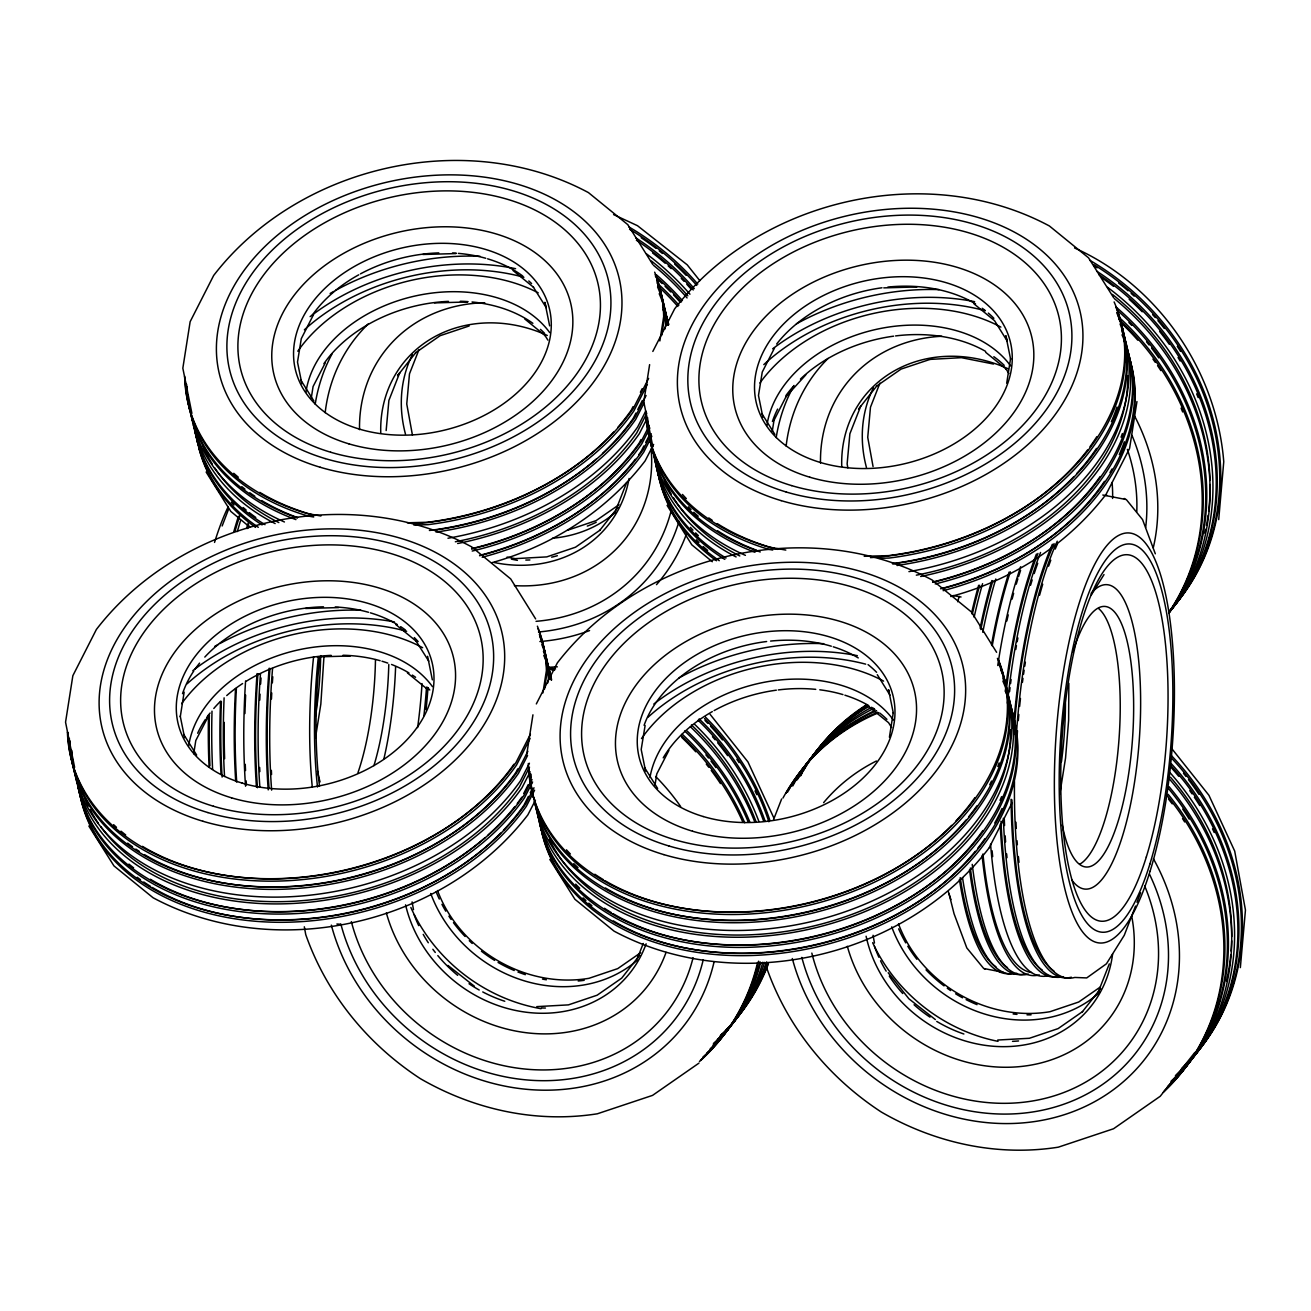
<?xml version="1.0" encoding="UTF-8"?>
<svg xmlns="http://www.w3.org/2000/svg" width="1311" height="1311" viewBox="0 0 1311 1311"><rect width="100%" height="100%" fill="white"/><g stroke="black" fill="none" stroke-linecap="round" stroke-linejoin="round"><path stroke-width="1.5" d="M323.964 656.631L320.834 704.089L315.443 738.044M1068.842 683.326L1068.629 720.28L1065.548 758.02L1059.829 793.974M1218.706 519.631L1223.753 461.734C1216.559 370.751 1158.088 285.257 1074.561 247.976M1240.353 967.616L1245.45 910.063L1234.7 851.101L1208.939 795.318L1171.1 747.778M180.279 716.74L184.146 692.126M193.717 753.776L195.798 740.518L207.925 717.019M311.297 397.889L313.083 386.532L325.21 363.016M526.53 755.595L532.938 714.823M542.901 692.929L546.392 670.691A242.814 173.871 -13.5 0 0 537.379 626.183M544.442 689.275L546.982 673.1A242.814 173.871 -13.5 0 0 537.969 628.608M547.736 682.965L548.375 678.918A242.814 173.871 -13.5 0 0 539.362 634.409M643.816 401.592L649.617 364.638M659.859 340.942L663.677 316.688A242.814 173.871 -13.5 0 0 654.664 272.18M661.711 335.288L664.267 319.114A242.814 173.871 -13.5 0 0 655.254 274.605M665.021 328.963L665.66 324.915A242.814 173.871 -13.5 0 0 656.647 280.423M645.11 725.507L641.194 749.482L645.569 771.065M654.992 785.273L656.778 773.916L668.905 750.4M772.277 431.27L774.064 419.913M889.415 737.208L893.283 712.594M1006.701 383.222L1010.568 358.591M1129.64 448.051L1136.948 401.543M222.149 525.973L228.491 509.405M1135.506 906.065L1124.297 935.251L1106.418 963.814L1086.721 977.924L1074.774 977.449A242.814 68.942 -85.9 0 1 1014.468 781.454M1136.965 902.247L1140.619 892.725M399.789 372.635L388.892 400.429L386.155 430.549M418.93 349.758L409.491 373.832L406.754 403.968L412.441 435.121M615.777 510.29L626.674 482.514M637.425 958.292L643.242 943.461M860.77 406.017L849.872 433.81L847.135 463.93L847.84 467.83M879.91 383.14L870.471 407.229L867.735 437.35L873.06 466.552M773.556 819.604L781.635 798.989M1098.405 991.673L1109.303 963.88M313.542 314.607L301.284 338.68L297.499 362.098L301.874 383.681M652.829 351.446L674.657 308.839C759.135 199.125 926.664 160.171 1049.406 225.984L1088.54 257.841L1113.645 297.712M633.049 406.639L631.214 410.245A239.798 171.708 -13.5 0 1 617.776 427.452M640.391 392.251L642.226 388.646M648.617 378.42L633.229 408.59A242.814 173.871 -13.5 0 1 427.435 522.253L407.262 522.794M647.388 384.385L633.819 411.015A242.814 173.871 -13.5 0 1 428.025 524.662L413.899 525.055M635.95 413.063L633.197 418.471A239.798 171.708 -13.5 0 1 602.503 453.491M637.785 409.474L642.374 400.478M646.077 395.529L635.212 416.816A242.814 173.871 -13.5 0 1 429.418 530.48M643.93 403.264L635.786 419.241A242.814 173.871 -13.5 0 1 436.022 532.086M645.799 411.015L637.654 426.993A242.814 173.871 -13.5 0 1 447.969 538.247M646.798 413.194L636.704 432.991A239.798 171.708 -13.5 0 1 455.343 541.771M647.437 417.783L639.293 433.761A242.814 173.871 -13.5 0 1 457.67 543.508M640.981 439.562L639.145 443.151A239.798 171.708 -13.5 0 1 471.714 548.948M649.306 425.534L641.161 441.512A242.814 173.871 -13.5 0 1 471.616 548.621M649.879 427.96L641.735 443.921A242.814 173.871 -13.5 0 1 472.206 551.046M643.881 445.986L641.128 451.377A239.798 171.708 -13.5 0 1 638.867 454.54M645.717 442.381L649.387 435.186M651.288 433.761L643.144 449.739A242.814 173.871 -13.5 0 1 479.597 555.372M651.862 436.186L643.717 452.164A242.814 173.871 -13.5 0 1 482.186 557.273M653.632 444.396L645.127 460.898C606.977 510.7 551.964 546.015 491.789 562.714M536.33 703.925L557.372 662.842C641.849 553.111 809.379 514.174 932.121 579.986L971.254 611.844M530.431 734.193L515.944 762.592A242.814 173.871 -13.5 0 1 249.352 878.026A242.814 173.871 -13.5 0 1 67.402 732.079M530.103 738.388L516.534 765.018A242.814 173.871 -13.5 0 1 248.631 880.369A242.814 173.871 -13.5 0 1 67.926 732.521M517.747 768.869L515.911 772.474A239.798 171.708 -13.5 0 1 144.456 854.592M527.874 751.301L517.927 770.819A242.814 173.871 -13.5 0 1 250.024 886.17A242.814 173.871 -13.5 0 1 69.336 738.322M527.563 755.497L518.517 773.244A242.814 173.871 -13.5 0 1 250.614 888.596A242.814 173.871 -13.5 0 1 69.909 740.748M529.431 763.231L520.369 780.979A242.814 173.871 -13.5 0 1 267.116 897.035A242.814 173.871 -13.5 0 1 74.055 770.212M529.513 767.197L519.418 786.993A239.798 171.708 -13.5 0 1 306.774 900.264A239.798 171.708 -13.5 0 1 100.734 826.684M530.152 771.786L522.007 787.764A242.814 173.871 -13.5 0 1 267.395 903.787A242.814 173.871 -13.5 0 1 75.333 775.03M523.695 793.548L528.284 784.552M532.02 779.537L523.876 795.498A242.814 173.871 -13.5 0 1 271.967 911.587A242.814 173.871 -13.5 0 1 77.955 786.682M532.594 781.946L524.449 797.924A242.814 173.871 -13.5 0 1 271.197 913.98A242.814 173.871 -13.5 0 1 78.136 787.157M528.431 796.383L523.843 805.38A239.798 171.708 -13.5 0 1 503.506 830.174M530.267 792.778L532.102 789.189M534.003 787.764L525.858 803.741A242.814 173.871 -13.5 0 1 268.558 919.667A242.814 173.871 -13.5 0 1 78.545 787.075M534.577 790.189L526.432 806.15A242.814 173.871 -13.5 0 1 274.523 922.239A242.814 173.871 -13.5 0 1 80.512 797.334M535.445 800.185L527.841 814.901C443.347 924.616 275.834 963.552 153.076 897.756L113.959 865.899L88.853 826.028M774.522 348.005L762.248 372.078L758.479 395.496L762.855 417.062M773.916 420.47L786.174 396.397M1129.492 448.608L1106.091 494.296C1067.515 544.507 1011.797 580.38 950.77 596.538M989.1 847.906L1012.207 802.611M1091.162 595.128L1104.009 574.579M399.609 373.029L397.544 375.683L415.866 352.495M599.701 530.431L618.022 507.242M858.525 409.081L876.846 385.876M639.67 955.227L621.693 978.153L597.144 995.196L568.417 1004.882L536.74 1006.635M1082.329 1011.813L1100.65 988.609M1194.878 1052.405L1160.235 1096.275L1113.547 1128.755L1058.305 1147.174C996.95 1156.81 934.809 1142.946 881.32 1112.039C828.601 1077.626 787.682 1027.562 766.722 968.01M785.895 396.791L805.79 374.88M988.822 848.283C904.328 958.013 736.798 996.95 614.056 931.138L574.923 899.28L549.817 859.41M415.538 352.774L440.07 335.714L469.141 325.98M619.005 504.719L596.095 520.631L567.368 530.316M600.028 530.152L575.496 547.211L546.769 556.896L515.092 558.65L507.078 557.06M876.518 386.155L901.05 369.096L930.105 359.378M640.653 952.704L617.743 968.616L589.016 978.301C526.137 988.936 459.653 950.18 437.513 890.513M698.91 1063.155L652.567 1095.373L597.341 1113.793C535.97 1123.429 473.828 1109.565 420.339 1078.642C367.621 1044.228 326.701 994.18 305.742 934.612L304.316 926.795M1099.995 987.232L1078.724 1002.014L1049.996 1011.699C987.117 1022.334 920.633 983.561 898.494 923.911M1082.657 1011.535L1058.124 1028.594L1029.397 1038.279L997.72 1040.033M929.778 359.411L961.455 357.674L993.525 364.032M547.113 667.381L557.322 666.824M422.814 254.481L455.884 253.58M883.794 287.879L916.864 286.962M434.482 302.89L467.535 301.989M864.211 556.29L888.416 555.635A242.814 173.871 -13.5 0 0 1114.121 301.94M878.911 558.322L888.989 558.06A242.814 173.871 -13.5 0 0 1116.218 307.987M305.529 608.484L338.599 607.583M317.196 656.893L350.25 655.992M1102.797 495.017L1126.313 499.573L1142.553 519.598L1155.319 553.799M336.878 924.009L340.286 924.255M785.813 550.079L768.213 546.933A242.814 173.871 -13.5 0 1 645.651 411.474M772.703 550.046L768.787 549.342A242.814 173.871 -13.5 0 1 646.192 411.916M320.933 515.993L307.233 513.535A242.814 173.871 -13.5 0 1 184.638 376.11M313.69 517.009L307.823 515.96A242.814 173.871 -13.5 0 1 185.212 378.518M948.951 893.512L954.047 913.734L966.813 947.935L983.692 968.485L1003.144 972.27M1106.205 495.263L1107.09 495.427M1124.002 498.524L1124.887 498.688M984.479 968.829L985.348 968.993M547.719 667.479L555.569 669.052M546.687 668.807L554.553 670.38M471.157 546.605C348.415 480.793 180.885 519.73 96.391 629.444L72.859 675.689L65.55 722.197L74.612 767.345M613.581 214.594L637.474 225.689L687.21 264.822L699.828 280.669M935.366 1019.597L908.933 998.818L888.17 972.713M447.952 965.42L474.385 986.216M974.024 303.89L994.574 320.703L1007.258 341.139L1005.848 335.698L1010.617 359.23M985.692 352.298L1006.242 369.112M627.559 224.46L588.442 192.602C465.684 126.79 298.171 165.727 213.677 275.457L190.144 321.703L182.835 368.211L191.898 413.342M513.043 270.508L533.61 287.322M524.711 318.917L545.261 335.731M712.332 561.731L691.815 544.835L667.102 505.407M868.406 706.301L888.563 722.672L891.578 727.49M471.599 546.818L510.684 578.905L535.642 618.923M395.775 624.511L416.324 641.325M249.795 527.088L230.834 511.454L206.122 472.026M407.426 672.904L427.976 689.717M877.288 674.706L889.989 695.141M710.136 714.397L747.958 761.937L773.736 817.703M1005.832 368.67L1008.864 373.488M971.648 612.286L996.606 652.304M761.838 413.588L774.916 434.465M627.953 224.902L652.665 264.33M533.2 286.88L546.294 307.757M544.868 335.288L547.883 340.106M644.553 767.59L657.63 788.452M300.858 380.19L313.935 401.068M415.931 640.882L428.763 661.154M183.573 734.193L196.65 755.07M889.35 692.929L888.563 689.701L893.332 713.233M546.031 307.151L544.868 302.317L549.637 325.849M643.865 402.231L652.862 446.723M427.599 656.319L432.351 679.852M180.23 716.101L184.589 737.667M873.06 935.284L874.47 943.084M412.08 901.902L413.506 909.687M209.088 767.033A242.814 68.942 -85.9 0 1 208.498 714.987M233.915 531.332A242.814 68.942 -85.9 0 1 238.455 516.288M212.611 769.377A242.814 68.942 -85.9 0 1 212.005 711.168M237.324 531.578A242.814 68.942 -85.9 0 1 240.569 520.647M209.957 765.919A239.798 68.074 -85.9 0 1 209.367 715.118M235.013 531.299A239.798 68.074 -85.9 0 1 239.7 516.01M427.976 687.767A205.548 58.356 -85.9 0 1 426.059 709.661M312.297 787.223A205.548 58.356 -85.9 0 1 313.591 656.68M426.534 687.161A194.634 55.259 -85.9 0 1 423.928 715.56M317.508 787.01A194.634 55.259 -85.9 0 1 318.327 656.991M320.671 655.615A130.625 37.085 -85.9 0 1 315.558 715.986M256.464 786.993A242.814 68.942 -85.9 0 1 257.071 673.575M257.464 787.698A239.798 68.074 -85.9 0 1 257.923 673.674M422.044 683.588A183.72 52.161 -85.9 0 1 417.635 727.589M319.507 786.19A183.72 52.161 -85.9 0 1 319.851 656.745M245.55 786.207A242.814 68.942 -85.9 0 1 245.583 680.999M259.857 771.589A239.798 68.074 -85.9 0 1 259.66 767.443M259.775 700.14A239.798 68.074 -85.9 0 1 260.053 694.142M260.627 684.063A239.798 68.074 -85.9 0 1 261.036 677.984M259.873 787.239A242.814 68.942 -85.9 0 1 260.479 673.821M395.611 666.644A152.584 43.312 -85.9 0 1 383.959 758.61M388.793 664.53A130.625 37.085 -85.9 0 1 373.946 765.624M320.048 781.93A130.625 37.085 -85.9 0 1 317.541 771.015M375.47 659.597A130.625 37.085 -85.9 0 1 357.969 772.654M271.623 790.123A242.814 68.942 -85.9 0 1 272.557 668.495M236.717 782.175A239.798 68.074 -85.9 0 1 236.39 688.39M246.402 784.896A239.798 68.074 -85.9 0 1 246.124 780.832M245.534 770.557A239.798 68.074 -85.9 0 1 245.255 764.329M244.944 713.545A239.798 68.074 -85.9 0 1 245.632 695.109M221.018 774.145A242.814 68.942 -85.9 0 1 220.527 701.647M246.583 528.464A242.814 68.942 -85.9 0 1 248.205 523.023M224.542 776.473A242.814 68.942 -85.9 0 1 224.115 697.845M224.623 758.692A239.798 68.074 -85.9 0 1 224.263 722.41M269.066 788.534A239.798 68.074 -85.9 0 1 270 668.43M271.557 774.506A239.798 68.074 -85.9 0 1 271.361 770.36M271.459 698.976A239.798 68.074 -85.9 0 1 271.754 692.962M272.36 682.867A239.798 68.074 -85.9 0 1 272.786 676.787M222.116 777.062A239.798 68.074 -85.9 0 1 221.395 701.483M247.664 528.513A239.798 68.074 -85.9 0 1 248.729 524.957M268.214 789.877A242.814 68.942 -85.9 0 1 269.148 668.249M235.718 781.405A242.814 68.942 -85.9 0 1 235.538 688.504M214.545 542.426A205.548 58.356 -85.9 0 1 228.278 506.587M1096.815 436.71A239.798 171.708 -13.5 0 1 1089.933 446.789M1087.589 449.935A239.798 171.708 -13.5 0 1 870.438 557.634M777.718 549.375A239.798 171.708 -13.5 0 1 717.248 523.597M712.135 520.238A239.798 171.708 -13.5 0 1 708.809 517.927M686.341 498.622A239.798 171.708 -13.5 0 1 682.474 494.444M1117.628 313.804A242.814 173.871 -13.5 0 1 892.398 563.599M760.249 551.964A242.814 173.871 -13.5 0 1 647.585 417.717M1120.069 323.964A242.814 173.871 -13.5 0 1 908.933 571.629M745.418 555.356A242.814 173.871 -13.5 0 1 653.599 455.441M650.813 439.759A242.814 173.871 -13.5 0 1 650.436 435.809M1127.739 375.618A239.798 171.708 -13.5 0 1 916.323 575.168M739.797 555.962A239.798 171.708 -13.5 0 1 673.346 497.656M671.298 494.214A239.798 171.708 -13.5 0 1 664.284 480.039M1116.677 312.575A242.814 173.871 -13.5 0 1 896.986 565.483M754.972 552.275A242.814 173.871 -13.5 0 1 650.846 443.806M650.092 439.906A242.814 173.871 -13.5 0 1 648.306 424.092M1121.708 330.749A242.814 173.871 -13.5 0 1 920.666 576.496M736.126 556.946A242.814 173.871 -13.5 0 1 654.779 460.276M1122.036 334.846A242.814 173.871 -13.5 0 1 932.596 582.018M726.015 558.044A242.814 173.871 -13.5 0 1 656.205 466.077M1124.346 441.774A239.798 171.708 -13.5 0 1 1119.299 454.524M1112.039 468.994A239.798 171.708 -13.5 0 1 1109.975 472.566M1104.452 481.334A239.798 171.708 -13.5 0 1 942.56 588.59M707.629 550.44A239.798 171.708 -13.5 0 1 703.188 546.523M698.96 542.508A239.798 171.708 -13.5 0 1 696.256 539.771M1124.609 345.498A242.814 173.871 -13.5 0 1 943.15 590.671M716.494 560.764A242.814 173.871 -13.5 0 1 657.68 470.846M1125.559 346.71A242.814 173.871 -13.5 0 1 940.577 588.77M719.28 560.698A242.814 173.871 -13.5 0 1 657.434 470.403M1124.15 340.909A242.814 173.871 -13.5 0 1 935.185 583.952M724.819 559.387A242.814 173.871 -13.5 0 1 655.402 460.653M759.888 383.009A159.516 114.237 -13.5 0 1 1000.883 327.111M1117.021 407.033A239.798 171.708 -13.5 0 1 1111.384 421.618M1096.537 448.411A239.798 171.708 -13.5 0 1 1076.642 473.632M1073.84 476.647A239.798 171.708 -13.5 0 1 892.906 563.845M756.627 550.259A239.798 171.708 -13.5 0 1 717.51 530.726M698.206 516.223A239.798 171.708 -13.5 0 1 693.83 512.273M691.028 509.586A239.798 171.708 -13.5 0 1 688.324 506.849M772.654 348.841A194.634 139.376 -13.5 0 1 974.647 301.677M763.805 364.622A185.277 132.673 -13.5 0 1 984.889 310.674M1122.363 433.548A239.798 171.708 -13.5 0 1 1121.052 437.186M1100.126 476.548A239.798 171.708 -13.5 0 1 932.695 582.33M698.37 535.625A239.798 171.708 -13.5 0 1 695.617 532.905M692.962 530.152A239.798 171.708 -13.5 0 1 690.405 527.366M796.465 323.833A203.992 146.062 -13.5 0 1 939.053 289.616M772.425 421.47A130.625 93.54 -13.5 0 1 777.636 409.081M785.977 395.512A130.625 93.54 -13.5 0 1 793.384 386.352M800.431 379.076A130.625 93.54 -13.5 0 1 893.627 336.173M895.577 335.927A130.625 93.54 -13.5 0 1 985.61 351.381M993.836 356.69A130.625 93.54 -13.5 0 1 1004.21 365.359M766.935 425.469A130.625 93.54 -13.5 0 1 872.634 330.208A130.625 93.54 -13.5 0 1 1010.699 365.998M776.653 344.023A130.625 93.54 -13.5 0 1 881.959 287.781M887.858 287.076A130.625 93.54 -13.5 0 1 975.564 303.923M982.185 308.282A130.625 93.54 -13.5 0 1 985.331 310.641M988.33 313.1A130.625 93.54 -13.5 0 1 993.869 318.278M679.18 677.836A203.992 146.062 -13.5 0 1 823.75 643.685M653.812 704.04A194.634 139.376 -13.5 0 1 857.361 655.68M1006.291 692.487A242.814 173.871 -13.5 0 1 823.701 933.907A242.814 173.871 -13.5 0 1 538.165 816.163M997.409 658.351A242.814 173.871 -13.5 0 1 806.953 905.754A242.814 173.871 -13.5 0 1 528.956 767.885M974.909 797.629A239.798 171.708 -13.5 0 1 955.981 820.915M951.688 825.389A239.798 171.708 -13.5 0 1 605.092 880.73M603.453 879.747A239.798 171.708 -13.5 0 1 594.85 874.24M570.4 854.002A239.798 171.708 -13.5 0 1 566.45 849.839M998.818 664.153A242.814 173.871 -13.5 0 1 827.094 906.622A242.814 173.871 -13.5 0 1 534.364 801.201M533.413 797.334A242.814 173.871 -13.5 0 1 530.873 781.618M530.562 777.652A242.814 173.871 -13.5 0 1 530.365 773.703M1002.784 677.967A242.814 173.871 -13.5 0 1 822.898 918.667A242.814 173.871 -13.5 0 1 535.429 805.56M999.129 762.855A239.798 171.708 -13.5 0 1 997.818 766.493M991.558 781.061A239.798 171.708 -13.5 0 1 989.739 784.683M976.892 805.855A239.798 171.708 -13.5 0 1 968.616 816.868M966.076 819.981A239.798 171.708 -13.5 0 1 654.943 909.506M652.96 908.9A239.798 171.708 -13.5 0 1 605.436 887.973M577.987 867.603A239.798 171.708 -13.5 0 1 573.743 863.588M1000.932 670.216A242.814 173.871 -13.5 0 1 823.701 910.178A242.814 173.871 -13.5 0 1 534.446 801.693M533.561 797.809A242.814 173.871 -13.5 0 1 531.905 787.993M531.463 784.044A242.814 173.871 -13.5 0 1 530.889 774.129M1010.47 729.604A239.798 171.708 -13.5 0 1 813.279 926.09A239.798 171.708 -13.5 0 1 549.407 839.401M1002.899 681.097A242.814 173.871 -13.5 0 1 823.144 925.812A242.814 173.871 -13.5 0 1 535.97 806.462M1001.604 796.646A239.798 171.708 -13.5 0 1 1000.047 800.3M982.84 830.535A239.798 171.708 -13.5 0 1 613.024 913.636M611.385 912.669A239.798 171.708 -13.5 0 1 604.469 908.294M579.691 888.268A239.798 171.708 -13.5 0 1 575.676 884.155M998.359 659.564A242.814 173.871 -13.5 0 1 802.365 904.246A242.814 173.871 -13.5 0 1 528.317 763.494M641.489 738.585A159.516 114.237 -13.5 0 1 883.598 681.114M648.06 717.199A185.277 132.673 -13.5 0 1 865.686 664.153M1008.274 700.713A242.814 173.871 -13.5 0 1 832.387 940.298A242.814 173.871 -13.5 0 1 542.279 834.107M541.345 830.256A242.814 173.871 -13.5 0 1 539.821 822.439M663.219 757.856A130.625 93.54 -13.5 0 1 712.332 711.594M714.118 710.595A130.625 93.54 -13.5 0 1 776.341 690.176M778.308 689.93A130.625 93.54 -13.5 0 1 815.753 689.357M819.785 689.799A130.625 93.54 -13.5 0 1 842.957 694.601M844.907 695.191A130.625 93.54 -13.5 0 1 868.324 705.384M871.635 707.366A130.625 93.54 -13.5 0 1 874.945 709.546M879.697 713.037A130.625 93.54 -13.5 0 1 886.924 719.346M1005.34 691.258A242.814 173.871 -13.5 0 1 829.617 934.874A242.814 173.871 -13.5 0 1 539.509 822.489M1002.03 808.526A239.798 171.708 -13.5 0 1 994.754 822.997M984.823 838.778A239.798 171.708 -13.5 0 1 977.793 848.217M975.286 851.331A239.798 171.708 -13.5 0 1 613.368 920.896M591.867 905.704A239.798 171.708 -13.5 0 1 588.852 903.148M585.919 900.526A239.798 171.708 -13.5 0 1 583.067 897.855M1008.847 703.138A242.814 173.871 -13.5 0 1 826.274 944.559A242.814 173.871 -13.5 0 1 540.738 826.815M649.961 777.538A130.625 93.54 -13.5 0 1 756.627 683.9A130.625 93.54 -13.5 0 1 893.414 720.001M644.094 725.311A130.625 93.54 -13.5 0 1 766.64 641.521M770.589 641.079A130.625 93.54 -13.5 0 1 831.305 646.208M833.239 646.798A130.625 93.54 -13.5 0 1 858.279 657.925M868.046 664.628A130.625 93.54 -13.5 0 1 876.584 672.281M284.438 521.975A242.814 173.871 -13.5 0 1 192.16 420.11M190.341 410.327A242.814 173.871 -13.5 0 1 189.833 406.377M657.565 286.945A242.814 173.871 -13.5 0 1 667.545 325.177M596.276 459.096A239.798 171.708 -13.5 0 1 433.925 530.201M297.564 517.583A239.798 171.708 -13.5 0 1 261.741 500.589M254.826 496.23A239.798 171.708 -13.5 0 1 249.811 492.756M244.944 489.15A239.798 171.708 -13.5 0 1 241.798 486.676M613.695 432.024A239.798 171.708 -13.5 0 1 413.604 523.941M312.985 514.961A239.798 171.708 -13.5 0 1 259.758 492.362M238.274 477.188A239.798 171.708 -13.5 0 1 233.768 473.304M275.146 523.564A242.814 173.871 -13.5 0 1 193.373 424.944M659.204 293.713A242.814 173.871 -13.5 0 1 668.151 324.063M278.833 522.565A239.798 171.708 -13.5 0 1 214.545 467.683M212.382 464.274A239.798 171.708 -13.5 0 1 202.566 444.855M258.3 527.317A242.814 173.871 -13.5 0 1 197.224 440.922M663.038 309.691A242.814 173.871 -13.5 0 1 668.463 324.522M262.085 524.908A242.814 173.871 -13.5 0 1 194.733 429.238M663.169 307.528A242.814 173.871 -13.5 0 1 668.626 324.472M297.794 351.201A159.516 114.237 -13.5 0 1 538.198 292.812M304.365 329.815A185.277 132.673 -13.5 0 1 523.908 277.276M323.899 363.671A130.625 93.54 -13.5 0 1 448.46 301.366M460.308 301.251A130.625 93.54 -13.5 0 1 468.011 301.628M472.058 301.972A130.625 93.54 -13.5 0 1 532.872 323.309M540.46 329.372A130.625 93.54 -13.5 0 1 544.557 333.289M295.942 519.598A242.814 173.871 -13.5 0 1 190.75 414.309M189.882 410.425A242.814 173.871 -13.5 0 1 187.588 394.677M187.326 390.711A242.814 173.871 -13.5 0 1 187.194 386.745M657.237 282.832A242.814 173.871 -13.5 0 1 666.185 325.357M297.318 517.894A242.814 173.871 -13.5 0 1 186.604 384.336M635.327 459.26A239.798 171.708 -13.5 0 1 479.629 555.717M233.964 504.997A239.798 171.708 -13.5 0 1 231.408 502.195M265.035 524.662A242.814 173.871 -13.5 0 1 194.847 430.745M662.596 305.102A242.814 173.871 -13.5 0 1 668.495 323.981M305.955 392.087A130.625 93.54 -13.5 0 1 411.654 296.81A130.625 93.54 -13.5 0 1 549.719 332.617M255.76 517.452A239.798 171.708 -13.5 0 1 249.303 512.601M246.189 510.094A239.798 171.708 -13.5 0 1 243.174 507.521M312.247 315.279A130.625 93.54 -13.5 0 1 358.755 274.802M360.459 273.868A130.625 93.54 -13.5 0 1 438.792 252.892M452.524 252.99A130.625 93.54 -13.5 0 1 456.359 253.22M458.375 253.384A130.625 93.54 -13.5 0 1 485.775 258.283M487.61 258.824A130.625 93.54 -13.5 0 1 522.794 276.064M528.792 280.964A130.625 93.54 -13.5 0 1 531.578 283.569M330.143 293.484A203.992 146.062 -13.5 0 1 333.699 291.452M335.485 290.452A203.992 146.062 -13.5 0 1 480.055 256.3M255.514 527.383A242.814 173.871 -13.5 0 1 198.682 447.215M197.797 443.347A242.814 173.871 -13.5 0 1 196.404 435.498M665.152 315.754A242.814 173.871 -13.5 0 1 668.479 325.046M310.117 316.656A194.634 139.376 -13.5 0 1 515.6 268.689M513.928 764.247A239.798 171.708 -13.5 0 1 142.473 846.365M125.676 834.927A239.798 171.708 -13.5 0 1 120.989 831.174M116.482 827.307A239.798 171.708 -13.5 0 1 113.598 824.668M192.832 670.658A194.634 139.376 -13.5 0 1 394.431 621.922M187.08 683.818A185.277 132.673 -13.5 0 1 406.639 631.279M214.643 646.454A203.992 146.062 -13.5 0 1 218.2 644.455M219.937 643.504A203.992 146.062 -13.5 0 1 360.804 610.238M139.261 851.347A239.798 171.708 -13.5 0 1 135.852 849.086M132.526 846.759A239.798 171.708 -13.5 0 1 127.659 843.153M521.86 797.154A239.798 171.708 -13.5 0 1 517.255 803.463M514.83 806.609A239.798 171.708 -13.5 0 1 488.085 835.009M484.939 837.778A239.798 171.708 -13.5 0 1 150.404 879.271M133.607 867.833A239.798 171.708 -13.5 0 1 128.92 864.096M72.547 760.38A242.814 173.871 -13.5 0 1 71.826 750.482M541.82 644.586A242.814 173.871 -13.5 0 1 550.259 679.18M539.952 636.835A242.814 173.871 -13.5 0 1 548.899 679.36M98.391 823.357A239.798 171.708 -13.5 0 1 90.18 809.575M88.427 806.019A239.798 171.708 -13.5 0 1 85.281 798.858M543.442 651.354A242.814 173.871 -13.5 0 1 551.177 680.016M543.786 655.451A242.814 173.871 -13.5 0 1 551.636 679.934M500.622 833.14A239.798 171.708 -13.5 0 1 152.387 887.498M150.634 886.433A239.798 171.708 -13.5 0 1 143.784 881.992M140.457 879.681A239.798 171.708 -13.5 0 1 137.196 877.288M547.867 669.741A242.814 173.871 -13.5 0 1 550.587 677.164M547.293 667.332A242.814 173.871 -13.5 0 1 551.194 678.524M545.9 661.514A242.814 173.871 -13.5 0 1 551.341 678.459M181.639 703.63A159.516 114.237 -13.5 0 1 422.634 647.716M197.666 733.226A130.625 93.54 -13.5 0 1 205.466 719.346M206.614 717.674A130.625 93.54 -13.5 0 1 210.039 713.037M213.808 708.464A130.625 93.54 -13.5 0 1 220.707 701.106M226.737 695.551A130.625 93.54 -13.5 0 1 242.617 683.539M246.075 681.343A130.625 93.54 -13.5 0 1 331.175 655.369M343.023 655.254A130.625 93.54 -13.5 0 1 380.157 660.695M381.993 661.219A130.625 93.54 -13.5 0 1 387.761 663.087M391.53 664.464A130.625 93.54 -13.5 0 1 408.95 672.936M412.326 675.067A130.625 93.54 -13.5 0 1 415.587 677.295M427.271 687.292A130.625 93.54 -13.5 0 1 429.795 689.996M182.524 693.683A130.625 93.54 -13.5 0 1 193.815 670.937M194.962 669.265A130.625 93.54 -13.5 0 1 199.6 663.104M204.811 657.073A130.625 93.54 -13.5 0 1 323.489 606.829M335.239 606.993A130.625 93.54 -13.5 0 1 368.506 612.286M370.325 612.811A130.625 93.54 -13.5 0 1 397.299 624.544M400.658 626.658A130.625 93.54 -13.5 0 1 405.509 630.067M414.292 637.556A130.625 93.54 -13.5 0 1 418.143 641.587M188.669 746.09A130.625 93.54 -13.5 0 1 294.369 650.813A130.625 93.54 -13.5 0 1 432.433 686.603M1065.45 703.614A130.625 37.085 -85.9 0 1 1061.468 761.675M1059.763 976.367A242.814 68.942 -85.9 0 1 1000.195 824.324M1005.34 690.913A242.814 68.942 -85.9 0 1 1036.427 554.061M1042.311 970.14A239.798 68.074 -85.9 0 1 1000.965 821.145M1006.143 691.454A239.798 68.074 -85.9 0 1 1037.968 553.439M1016.779 973.254A242.814 68.942 -85.9 0 1 962.52 877.633M974.139 617.235A242.814 68.942 -85.9 0 1 982.578 583.657M1013.37 973.008A242.814 68.942 -85.9 0 1 959.423 879.484M971.648 612.86A242.814 68.942 -85.9 0 1 978.645 585.28M995.934 966.781A239.798 68.074 -85.9 0 1 960.226 877.649M972.287 614.335A239.798 68.074 -85.9 0 1 979.727 585.247M1048.849 975.581A242.814 68.942 -85.9 0 1 990.575 844.218M997.753 665.496A242.814 68.942 -85.9 0 1 1020.646 566.729M1007.012 857.656A239.798 68.074 -85.9 0 1 1006.619 853.772M1005.603 841.875A239.798 68.074 -85.9 0 1 1005.176 835.812M1004.57 825.537A239.798 68.074 -85.9 0 1 1004.292 819.309M1009.568 691.7A239.798 68.074 -85.9 0 1 1010.06 687.636M1010.568 683.572A239.798 68.074 -85.9 0 1 1011.109 679.524M1015.763 649.502A239.798 68.074 -85.9 0 1 1016.451 645.618M1017.172 641.751A239.798 68.074 -85.9 0 1 1017.893 637.933M1030.577 585.214A239.798 68.074 -85.9 0 1 1032.183 579.904M1034.215 573.546A239.798 68.074 -85.9 0 1 1037.722 563.337M1063.172 976.613A242.814 68.942 -85.9 0 1 1003.341 818.261M1007.405 703.204A242.814 68.942 -85.9 0 1 1040.557 552.488M1024.973 973.844A242.814 68.942 -85.9 0 1 969.517 869.701M980.12 628.248A242.814 68.942 -85.9 0 1 991.837 580.576M1091.096 593.309A152.584 43.312 -85.9 0 1 1139.472 737.175A152.584 43.312 -85.9 0 1 1071.792 879.943M1031.462 972.483A239.798 68.074 -85.9 0 1 982.939 853.985M992.23 645.831A239.798 68.074 -85.9 0 1 1010.339 571.825M1071.349 977.203A242.814 68.942 -85.9 0 1 1011.06 799.235M1013.387 728.359A242.814 68.942 -85.9 0 1 1052.372 544.294M1072.84 652.157A130.625 37.085 -85.9 0 1 1127.099 641.063A130.625 37.085 -85.9 0 1 1115.595 828.978A130.625 37.085 -85.9 0 1 1062.254 824.947M1098.651 608.583A130.625 37.085 -85.9 0 1 1119.004 739.24A130.625 37.085 -85.9 0 1 1079.674 864.26M1015.959 740.912A242.814 68.942 -85.9 0 1 1057.256 541.214M992.689 856.607A239.798 68.074 -85.9 0 1 992.116 850.79M1006.848 620.972A239.798 68.074 -85.9 0 1 1008.225 614.892M1012.108 599.094A239.798 68.074 -85.9 0 1 1013.632 593.391M1016.254 584.182A239.798 68.074 -85.9 0 1 1017.86 578.872M1018.532 576.725A239.798 68.074 -85.9 0 1 1020.581 570.432M1028.381 974.089A242.814 68.942 -85.9 0 1 972.238 864.359M982.775 632.279A242.814 68.942 -85.9 0 1 995.786 579.003M1007.52 967.633A239.798 68.074 -85.9 0 1 970.337 868.013M980.808 629.526A239.798 68.074 -85.9 0 1 992.919 580.658M1039.295 974.892A242.814 68.942 -85.9 0 1 982.103 855.509M991.509 644.717A242.814 68.942 -85.9 0 1 1009.093 572.104M1053.913 970.992A239.798 68.074 -85.9 0 1 1011.945 799.874M1013.796 734.537A239.798 68.074 -85.9 0 1 1054.093 543.606M1019.008 862.31A239.798 68.074 -85.9 0 1 1018.401 856.558M1017.352 844.726A239.798 68.074 -85.9 0 1 1017.041 840.712M1016.271 828.437A239.798 68.074 -85.9 0 1 1015.976 822.226M1017.074 736.815A239.798 68.074 -85.9 0 1 1017.5 730.719M1018.303 720.575A239.798 68.074 -85.9 0 1 1018.844 714.511M1019.614 706.449A239.798 68.074 -85.9 0 1 1020.466 698.468M1022.433 682.392A239.798 68.074 -85.9 0 1 1022.973 678.328M1023.547 674.28A239.798 68.074 -85.9 0 1 1024.137 670.232M1024.743 666.217A239.798 68.074 -85.9 0 1 1025.366 662.202M1039.557 595.26A239.798 68.074 -85.9 0 1 1042.704 584.264M1048.603 566.172A239.798 68.074 -85.9 0 1 1050.766 560.239M1055.224 549.063A239.798 68.074 -85.9 0 1 1057.502 543.852M950.95 899.625A205.548 58.356 -85.9 0 1 948.361 891.742M957.653 601.733A205.548 58.356 -85.9 0 1 959.259 596.374M646.536 253.908A242.814 214.135 37.8 0 1 689.947 294.205M636.392 240.241A242.814 214.135 37.8 0 1 693.24 289.96M652.534 252.925A239.798 211.481 37.8 0 1 665.136 263.216M668.184 265.904A239.798 211.481 37.8 0 1 671.183 268.624M681.245 278.407A239.798 211.481 37.8 0 1 684.031 281.308M686.784 284.241A239.798 211.481 37.8 0 1 690.831 288.748M635.704 237.799A242.814 214.135 37.8 0 1 694.273 288.633M629.559 229.261A242.814 214.135 37.8 0 1 696.747 285.437M628.838 226.901A242.814 214.135 37.8 0 1 697.78 284.11M615.842 512.044A130.625 115.188 37.8 0 1 552.488 538.231M405.492 434.203A130.625 115.188 37.8 0 1 412.424 354.527M596.21 522.302A130.625 115.188 37.8 0 1 587.295 526.088M589.573 630.575A205.548 181.262 37.8 0 1 539.886 641.554M686.587 533.643A205.548 181.262 37.8 0 1 656.5 584.657M679.049 521.286A194.634 171.643 37.8 0 1 538.493 631.984M315.214 404.181A194.634 171.643 37.8 0 1 332.109 353.757M651.108 449.067A152.584 134.558 37.8 0 1 514.404 585.624M359.525 429.664A152.584 134.558 37.8 0 1 484.759 302.743M670.904 511.716A183.72 162.023 37.8 0 1 536.052 621.332M325.177 412.67A183.72 162.023 37.8 0 1 368.538 323.637M629.083 478.466A130.625 115.188 37.8 0 1 494.28 562.534M380.764 433.072A130.625 115.188 37.8 0 1 547.261 335.452M656.418 274.802A242.814 214.135 37.8 0 1 682.425 300.645M653.402 265.232A242.814 214.135 37.8 0 1 687.062 297.925M557.372 555.717A130.625 115.188 37.8 0 1 551.636 557.159M529.873 559.961A130.625 115.188 37.8 0 1 525.809 560.059M517.419 560.354A159.516 140.67 37.8 0 1 511.405 559.125M641.194 237.766A239.798 211.481 37.8 0 1 656.041 248.402M659.253 250.909A239.798 211.481 37.8 0 1 662.432 253.465M674.673 264.101A239.798 211.481 37.8 0 1 686.145 275.326M651.42 261.004A239.798 211.481 37.8 0 1 687.833 295.844M657.516 283.405A242.814 214.135 37.8 0 1 678.918 305.168M655.385 276.129A242.814 214.135 37.8 0 1 681.392 301.972M657.68 279.456A239.798 211.481 37.8 0 1 662.153 283.553M665.07 286.322A239.798 211.481 37.8 0 1 670.74 291.96M673.526 294.86A239.798 211.481 37.8 0 1 680.327 302.3M657.991 286.109A242.814 214.135 37.8 0 1 677.885 306.495M704.99 720.444A239.798 211.481 37.8 0 1 707.793 723.311M710.562 726.245A239.798 211.481 37.8 0 1 722.508 739.928M736.88 759.315A239.798 211.481 37.8 0 1 739.076 762.625M755.021 790.926A239.798 211.481 37.8 0 1 756.775 794.63M687.144 731.046A242.814 214.135 37.8 0 1 749.761 821.899M760.642 962.569A242.814 214.135 37.8 0 1 706.875 1053.044M691.438 724.95A239.798 211.481 37.8 0 1 755.988 821.587M705.924 754.89A239.798 211.481 37.8 0 1 708.514 758.004M711.037 761.167A239.798 211.481 37.8 0 1 715.937 767.574M693.06 957.735A183.72 162.023 37.8 0 1 523.843 1068.924A183.72 162.023 37.8 0 1 351.348 921.633M712.479 736.733A239.798 211.481 37.8 0 1 715.134 739.797M717.723 742.895A239.798 211.481 37.8 0 1 727.638 755.628M699.124 718.903A242.814 214.135 37.8 0 1 765.149 821.26M767.001 962.618A242.814 214.135 37.8 0 1 717.379 1039.492M722.722 1033.543A242.814 214.135 37.8 0 1 719.854 1036.296M704.499 718.543A242.814 214.135 37.8 0 1 768.869 821.768M768.115 963.257A242.814 214.135 37.8 0 1 725.54 1030.725M705.531 717.215A242.814 214.135 37.8 0 1 769.901 820.44M768.426 963.831A242.814 214.135 37.8 0 1 720.886 1034.969M766.624 962.012A242.814 214.135 37.8 0 1 713.413 1043.507M698.091 720.231A242.814 214.135 37.8 0 1 763.477 820.735M758.61 961.192A242.814 214.135 37.8 0 1 700.451 1060.255M682.162 734.16A242.814 214.135 37.8 0 1 744.714 822.734M760.118 961.93A242.814 214.135 37.8 0 1 702.909 1057.076M684.637 730.981A242.814 214.135 37.8 0 1 747.975 821.391M757.578 962.52A242.814 214.135 37.8 0 1 699.418 1061.599M681.13 735.504A242.814 214.135 37.8 0 1 742.895 822.243M690.438 726.786A242.814 214.135 37.8 0 1 754.53 821.325M762.855 962.225A242.814 214.135 37.8 0 1 710.169 1048.8M694.797 724.475A242.814 214.135 37.8 0 1 758.823 821.292M764.575 962.389A242.814 214.135 37.8 0 1 713.053 1045.08M681.769 737.438A239.798 211.481 37.8 0 1 695.78 751.793M706.285 764.1A239.798 211.481 37.8 0 1 708.776 767.263M711.234 770.475A239.798 211.481 37.8 0 1 720.476 783.568M703.237 959.718A194.634 171.643 37.8 0 1 524.842 1079.756A194.634 171.643 37.8 0 1 340.844 924.009M713.938 962.438A205.548 181.262 37.8 0 1 525.76 1089.228A205.548 181.262 37.8 0 1 331.339 925.124M655.631 776.473A205.548 181.262 37.8 0 1 680.638 806.511M666.054 952.36A152.584 134.558 37.8 0 1 523.646 1032.38A152.584 134.558 37.8 0 1 386.352 912.898M646.126 943.822A130.625 115.188 37.8 0 1 521.614 1011.568A130.625 115.188 37.8 0 1 405.558 904.836M637.49 960.029A130.625 115.188 37.8 0 1 430.729 893.479M584.182 980.317A130.625 115.188 37.8 0 1 578.2 980.989M546.376 979.776A130.625 115.188 37.8 0 1 542.508 979.104M525.367 974.663A130.625 115.188 37.8 0 1 517.927 972.008M514.24 970.501A130.625 115.188 37.8 0 1 498.082 962.454M494.657 960.406A130.625 115.188 37.8 0 1 481.448 951.262M472.189 943.461A130.625 115.188 37.8 0 1 469.272 940.724M465.077 936.48A130.625 115.188 37.8 0 1 453.459 922.682M451.131 919.453A130.625 115.188 37.8 0 1 448.903 916.176M445.773 911.194A130.625 115.188 37.8 0 1 441.938 904.328M439.3 899.051A130.625 115.188 37.8 0 1 436.17 891.873M541.066 1008.7A159.516 140.67 37.8 0 1 410.851 907.474M545.425 1008.044A130.625 115.188 37.8 0 1 541.361 1007.946M504.768 1001.26A130.625 115.188 37.8 0 1 482.743 991.935M479.22 990.018A130.625 115.188 37.8 0 1 469.027 983.758M457.686 975.335A130.625 115.188 37.8 0 1 437.808 955.588M435.285 952.458A130.625 115.188 37.8 0 1 432.859 949.279M428.304 942.756A130.625 115.188 37.8 0 1 423.207 934.366M418.701 925.632A130.625 115.188 37.8 0 1 414.178 914.832M1107.516 287.289A242.814 214.135 37.8 0 1 1168.806 612.958M1118.971 319.507A242.814 214.135 37.8 0 1 1168.937 612.286M1112.4 294.401A239.798 211.481 37.8 0 1 1209.987 480.416M1210.069 484.529A239.798 211.481 37.8 0 1 1208.644 511.257M1208.119 515.305A239.798 211.481 37.8 0 1 1206.464 525.334M1205.661 529.267A239.798 211.481 37.8 0 1 1204.793 533.184M961.045 596.997A130.625 115.188 37.8 0 1 953.326 595.505M841.744 466.454A130.625 115.188 37.8 0 1 1008.225 368.833M866.473 467.585A130.625 115.188 37.8 0 1 873.388 387.909M1115.825 306.84A242.814 214.135 37.8 0 1 1168.822 613.007M1114.383 298.629A242.814 214.135 37.8 0 1 1169.691 611.958M820.506 463.045A152.584 134.558 37.8 0 1 941.74 336.271M1112.072 482.448A152.584 134.558 37.8 0 1 1112.597 498.459M786.141 446.051A183.72 162.023 37.8 0 1 828.077 358.427M1127.362 449.362A183.72 162.023 37.8 0 1 1136.784 511.634M776.194 437.579A194.634 171.643 37.8 0 1 794.024 385.45M1131.967 435.367A194.634 171.643 37.8 0 1 1145.683 527.399M1134.638 416.128A205.548 181.262 37.8 0 1 1153.27 547.834M1118.48 316.787A242.814 214.135 37.8 0 1 1168.838 612.614M1117.906 310.871A242.814 214.135 37.8 0 1 1168.986 612.712M1099.06 274.753A242.814 214.135 37.8 0 1 1169.51 611.778M1122.544 324.227A239.798 211.481 37.8 0 1 1137.801 340.204M1152.959 359.099A239.798 211.481 37.8 0 1 1155.302 362.36M1157.58 365.654A239.798 211.481 37.8 0 1 1160.89 370.62M1181.096 408.213A239.798 211.481 37.8 0 1 1182.669 411.949M1089.802 260.299A242.814 214.135 37.8 0 1 1168.675 611.909M1093.702 265.723A239.798 211.481 37.8 0 1 1097.11 267.854M1118.627 283.029A239.798 211.481 37.8 0 1 1128.083 290.763M1131.147 293.418A239.798 211.481 37.8 0 1 1134.162 296.122M1152.615 314.607A239.798 211.481 37.8 0 1 1155.302 317.606M1157.957 320.671A239.798 211.481 37.8 0 1 1164.365 328.487M1177.311 346.366A239.798 211.481 37.8 0 1 1180.539 351.364M1102.01 277.932A239.798 211.481 37.8 0 1 1113.514 286.306M1129.164 299.285A239.798 211.481 37.8 0 1 1142.225 311.789M1159.612 331.421A239.798 211.481 37.8 0 1 1169.297 344.285M1178.065 357.542A239.798 211.481 37.8 0 1 1180.195 361.033M1196.681 393.874A239.798 211.481 37.8 0 1 1198.205 397.643M1096.684 271.18A242.814 214.135 37.8 0 1 1169.215 611.975M1093.997 264.756A242.814 214.135 37.8 0 1 1169.002 611.762M1128.902 322.506A239.798 211.481 37.8 0 1 1131.721 325.357M1146.551 341.843A239.798 211.481 37.8 0 1 1149.108 344.973M1151.615 348.152A239.798 211.481 37.8 0 1 1158.793 357.854M1099.978 992.099A130.625 115.188 37.8 0 1 891.709 926.861M792.745 784.502A242.814 214.135 37.8 0 1 873.765 708.415M1168.347 777.767A242.814 214.135 37.8 0 1 1171.149 1082.181M787.501 792.221A242.814 214.135 37.8 0 1 873.978 710.955M1169.051 786.682A242.814 214.135 37.8 0 1 1167.855 1086.442M1171.46 763.903A242.814 214.135 37.8 0 1 1175.426 1075.577M798.006 778.668A242.814 214.135 37.8 0 1 868.488 705.908M800.48 775.473A242.814 214.135 37.8 0 1 867.489 704.826M1171.149 757.742A242.814 214.135 37.8 0 1 1180.834 1069.694M800.562 775.899A242.814 214.135 37.8 0 1 802.463 772.408M803.446 770.671A242.814 214.135 37.8 0 1 866.784 704.581M1170.772 754.939A242.814 214.135 37.8 0 1 1181.85 1068.367M1131.819 916.75A152.584 134.558 37.8 0 1 1020.941 1066.498A152.584 134.558 37.8 0 1 847.332 946.28M1149.534 874.306A194.634 171.643 37.8 0 1 1046.899 1109.188A194.634 171.643 37.8 0 1 801.824 957.391M1112.58 954.097A130.625 115.188 37.8 0 1 994.23 1046.325A130.625 115.188 37.8 0 1 866.096 936.234M1153.418 858.771A205.548 181.262 37.8 0 1 1057.174 1116.825A205.548 181.262 37.8 0 1 792.319 958.521M823.619 802.66A205.548 181.262 37.8 0 1 876.42 761.003M1144.716 886.056A183.72 162.023 37.8 0 1 1037.984 1099.978A183.72 162.023 37.8 0 1 811.837 953.097M1031.069 1014.829A130.625 115.188 37.8 0 1 1027.005 1014.845M1016.975 1014.37A130.625 115.188 37.8 0 1 1013.141 1013.977M977.056 1004.652A130.625 115.188 37.8 0 1 966.109 999.654M962.553 997.802A130.625 115.188 37.8 0 1 955.637 993.804M950.59 990.559A130.625 115.188 37.8 0 1 947.279 988.265M944.035 985.888A130.625 115.188 37.8 0 1 926.041 969.878M916.864 959.259A130.625 115.188 37.8 0 1 907.769 946.247M905.754 942.888A130.625 115.188 37.8 0 1 898.658 928.86M998.032 1041.344A159.516 140.67 37.8 0 1 872.667 942.707M1169.871 772.523A242.814 214.135 37.8 0 1 1171.1 1081.149M792.729 786.01A242.814 214.135 37.8 0 1 871.241 707.498M796.973 779.996A242.814 214.135 37.8 0 1 869.226 706.203M1170.428 765.231A242.814 214.135 37.8 0 1 1177.327 1074.201M1170.461 777.226A239.798 211.481 37.8 0 1 1231.734 936.644M1231.652 940.774A239.798 211.481 37.8 0 1 1231.095 951.065M1230.734 955.162A239.798 211.481 37.8 0 1 1226.44 981.169M782.962 798.071A242.814 214.135 37.8 0 1 878.485 712.774M1165.84 794.105A242.814 214.135 37.8 0 1 1163.316 1092.276M785.944 793.27A242.814 214.135 37.8 0 1 877.682 712.217M1168.167 794.351A242.814 214.135 37.8 0 1 1164.348 1090.949M788.419 790.091A242.814 214.135 37.8 0 1 876.535 710.628M1168.019 788.009A242.814 214.135 37.8 0 1 1166.823 1087.769M1183.489 773.31A239.798 211.481 37.8 0 1 1186.013 776.473M1188.503 779.652A239.798 211.481 37.8 0 1 1198.959 794.351M1170.772 767.115A239.798 211.481 37.8 0 1 1178.704 776.276M1189.782 790.648A239.798 211.481 37.8 0 1 1192.109 793.925M1194.354 797.219A239.798 211.481 37.8 0 1 1199.729 805.544M1212.511 828.831A239.798 211.481 37.8 0 1 1214.248 832.534M1168.511 799.071A239.798 211.481 37.8 0 1 1172.214 803.856M1182.538 818.605A239.798 211.481 37.8 0 1 1184.669 821.948M1182.735 809.116A239.798 211.481 37.8 0 1 1189.224 819.096M1018.565 1040.95A130.625 115.188 37.8 0 1 1012.502 1041.344M963.88 1034.018A130.625 115.188 37.8 0 1 936.742 1021.416M929.991 1017.139A130.625 115.188 37.8 0 1 914.062 1004.783M902.738 993.525A130.625 115.188 37.8 0 1 889.284 976.138M886.154 971.156A130.625 115.188 37.8 0 1 880.533 960.783M878.862 957.227A130.625 115.188 37.8 0 1 874.503 946.395M791.697 485.627A183.72 131.559 -13.5 0 0 1061.402 336.681A183.72 131.559 -13.5 0 0 787.403 255.17A183.72 131.559 -13.5 0 0 791.697 485.627M786.158 491.986A194.634 139.376 -13.5 0 0 1071.89 334.19A194.634 139.376 -13.5 0 0 781.602 247.828A194.634 139.376 -13.5 0 0 786.158 491.986M809.837 477.22A152.584 109.255 -13.5 0 0 1033.822 353.528A152.584 109.255 -13.5 0 0 806.265 285.831A152.584 109.255 -13.5 0 0 809.837 477.22M781.192 500.638A205.548 147.193 -13.5 0 0 1082.919 334.01A205.548 147.193 -13.5 0 0 776.374 242.814A205.548 147.193 -13.5 0 0 781.192 500.638M820.506 462.521A130.625 93.54 -13.5 0 0 1012.256 356.625A130.625 93.54 -13.5 0 0 817.441 298.662A130.625 93.54 -13.5 0 0 820.506 462.521M703.22 816.524A130.625 93.54 -13.5 0 0 894.971 710.628A130.625 93.54 -13.5 0 0 700.172 652.665A130.625 93.54 -13.5 0 0 703.22 816.524M692.552 831.223A152.584 109.255 -13.5 0 0 916.536 707.514A152.584 109.255 -13.5 0 0 688.98 639.817A152.584 109.255 -13.5 0 0 692.552 831.223M674.411 839.63A183.72 131.559 -13.5 0 0 944.117 690.668A183.72 131.559 -13.5 0 0 670.118 609.156A183.72 131.559 -13.5 0 0 674.411 839.63M668.889 845.972A194.634 139.376 -13.5 0 0 954.605 688.193A194.634 139.376 -13.5 0 0 664.333 601.831A194.634 139.376 -13.5 0 0 668.889 845.972M663.907 854.641A205.548 147.193 -13.5 0 0 965.633 688.013A205.548 147.193 -13.5 0 0 659.089 596.816A205.548 147.193 -13.5 0 0 663.907 854.641M325.194 458.588A194.634 139.376 -13.5 0 0 610.91 300.793A194.634 139.376 -13.5 0 0 320.638 214.447A194.634 139.376 -13.5 0 0 325.194 458.588M320.212 467.257A205.548 147.193 -13.5 0 0 621.955 300.612A205.548 147.193 -13.5 0 0 315.394 209.432A205.548 147.193 -13.5 0 0 320.212 467.257M359.525 429.139A130.625 93.54 -13.5 0 0 551.275 323.243A130.625 93.54 -13.5 0 0 356.477 265.281A130.625 93.54 -13.5 0 0 359.525 429.139M330.716 452.246A183.72 131.559 -13.5 0 0 600.422 303.283A183.72 131.559 -13.5 0 0 326.423 221.772A183.72 131.559 -13.5 0 0 330.716 452.246M348.857 443.839A152.584 109.255 -13.5 0 0 572.841 320.13A152.584 109.255 -13.5 0 0 345.285 252.433A152.584 109.255 -13.5 0 0 348.857 443.839M202.926 821.26A205.548 147.193 -13.5 0 0 504.669 654.615A205.548 147.193 -13.5 0 0 198.125 563.419A205.548 147.193 -13.5 0 0 202.926 821.26M207.908 812.591A194.634 139.376 -13.5 0 0 493.624 654.795A194.634 139.376 -13.5 0 0 203.352 568.45A194.634 139.376 -13.5 0 0 207.908 812.591M242.24 783.126A130.625 93.54 -13.5 0 0 433.99 677.23A130.625 93.54 -13.5 0 0 239.192 619.284A130.625 93.54 -13.5 0 0 242.24 783.126M231.572 797.842A152.584 109.255 -13.5 0 0 455.556 674.133A152.584 109.255 -13.5 0 0 227.999 606.436A152.584 109.255 -13.5 0 0 231.572 797.842M213.431 806.232A183.72 131.559 -13.5 0 0 483.136 657.286A183.72 131.559 -13.5 0 0 209.137 575.775A183.72 131.559 -13.5 0 0 213.431 806.232M1150.091 871.159A205.548 58.356 -85.9 0 0 1138.489 536.461A205.548 58.356 -85.9 0 0 1054.749 806.658A205.548 58.356 -85.9 0 0 1150.091 871.159M1149.829 864.211A194.634 55.259 -85.9 0 0 1138.833 547.277A194.634 55.259 -85.9 0 0 1059.55 803.135A194.634 55.259 -85.9 0 0 1149.829 864.211M1146.306 857.033A183.72 52.161 -85.9 0 0 1135.932 557.863A183.72 52.161 -85.9 0 0 1061.091 799.382A183.72 52.161 -85.9 0 0 1146.306 857.033"/></g></svg>
